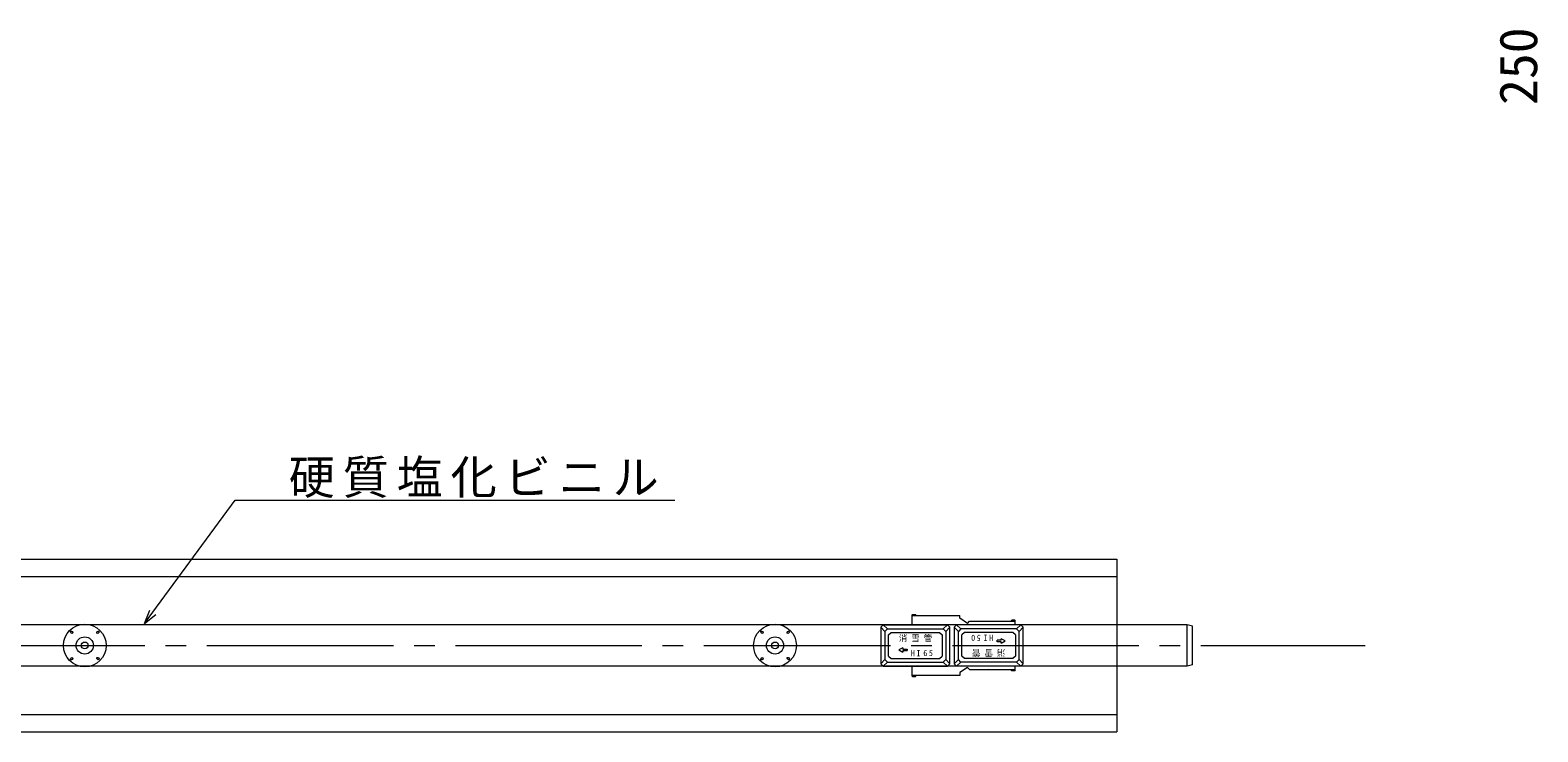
# Model space of a CAD drawing. Units: millimetres, scale not verified. Extents: x -4200 to 7965, y -2940 to 2940.
# Drawn here: x -1274 to 910, y 278 to 1294 of the extents above; entities that cross this region are included whole.
import ezdxf
from ezdxf.enums import TextEntityAlignment as Align

# ---------------------------------------------------------------- set-up
doc = ezdxf.new("R2010")
doc.units = ezdxf.units.MM
doc.header["$LTSCALE"] = 30
doc.linetypes.add('CHAIN2', pattern=[12, 9, -1, 1, -1])
doc.linetypes.add('DASHED1', pattern=[1.8, 1.2, -0.6])
for name, color, linetype, lineweight in [('1-1', 7, 'Continuous', 18), ('2-1', 7, 'Continuous', 9), ('2-2', 4, 'Continuous', 18), ('2-6', 4, 'Continuous', 18), ('2-A', 7, 'Continuous', 9), ('2-B', 7, 'Continuous', 9)]:
    doc.layers.add(name, color=color, linetype=linetype, lineweight=lineweight)
doc.styles.add('ＭＳ ゴシック', font='')
doc.styles.get('ＭＳ ゴシック').set_extended_font_data('MS Gothic')

msp = doc.modelspace()

# ---------------------------------------------------------------- linework, layer by layer
at = {"layer": '2-1', "color": 3, "lineweight": 18}
for p, q in [((-3689.93, 528.38), (300.07, 528.38)), ((300.07, 528.38), (300.07, 278.38)), ((-3689.93, 503.38), (300.07, 503.38)), ((-3689.93, 303.38), (300.07, 303.38)), ((-3689.93, 278.38), (300.07, 278.38))]:
    msp.add_line(p, q, dxfattribs=at)
at = {"layer": '2-1'}
for q in [(-1100.58, 454.73), (-1091.82, 448.3)]:
    msp.add_line((-1108.2, 435.15), q, dxfattribs=at)
at = {"layer": '2-1', "linetype": 'CHAIN2'}
msp.add_line((-3897.89, 403.38), (660.07, 403.38), dxfattribs=at)
at = {"layer": '2-1'}
msp.add_lwpolyline([(-1108.2, 435.15), (-977.06, 613.91), (-340.07, 613.91)], dxfattribs=at)
for centre, radius in [((-1194.94, 403.38), 31), ((-1194.94, 403.38), 12.5), ((-194.94, 403.38), 31), ((-194.94, 403.38), 12.5), ((-1194.94, 403.38), 5), ((-194.94, 403.38), 5)]:
    msp.add_circle(centre, radius, dxfattribs=at)
for centre, major_axis in [((-1214.05, 422.45), (-1.41, 1.41)), ((-1175.83, 422.46), (1.41, 1.41)), ((-214.05, 422.45), (-1.41, 1.41)), ((-175.83, 422.46), (1.41, 1.41)), ((-1213.94, 384.14), (1.41, 1.41)), ((-1175.83, 384.34), (-1.41, 1.41)), ((-213.94, 384.14), (1.41, 1.41)), ((-175.83, 384.34), (-1.41, 1.41))]:
    msp.add_ellipse(centre, major_axis=major_axis, ratio=0.7, dxfattribs=at)
at = {"layer": '2-2'}
for p, q in [((402.07, 433.38), (-3577.57, 433.38)), ((410.07, 431.24), (402.07, 433.38)), ((402.07, 373.38), (402.07, 433.38)), ((410.07, 375.53), (410.07, 431.24)), ((402.07, 373.38), (-3577.57, 373.38)), ((410.07, 375.53), (402.07, 373.38))]:
    msp.add_line(p, q, dxfattribs=at)
at = {"layer": '2-A'}
for p, q in [((4.34, 448.38), (3.84, 447.88)), ((3.84, 433.38), (3.84, 447.88)), ((3.84, 446.88), (72.94, 446.88)), ((4.34, 448.38), (8.34, 448.38)), ((8.84, 447.88), (8.34, 448.38)), ((8.84, 446.88), (8.84, 447.88)), ((72.94, 442.71), (72.94, 446.88)), ((83.64, 435.19), (72.94, 442.71)), ((83.64, 435.19), (86.84, 438.38)), ((86.84, 438.38), (152.84, 438.38)), ((148.34, 439.88), (147.84, 439.38)), ((147.84, 438.38), (147.84, 439.38)), ((152.34, 439.88), (148.34, 439.88)), ((152.34, 439.88), (152.84, 439.38)), ((152.84, 433.38), (152.84, 439.38)), ((3.84, 358.88), (3.84, 373.38)), ((83.64, 371.58), (72.94, 364.06)), ((83.64, 371.58), (86.84, 368.38)), ((83.64, 371.58), (86.84, 368.38)), ((152.84, 367.38), (152.84, 373.38)), ((72.94, 359.88), (3.84, 359.88)), ((4.34, 358.38), (3.84, 358.88)), ((4.34, 358.38), (8.34, 358.38)), ((8.84, 358.88), (8.34, 358.38)), ((8.84, 358.88), (8.84, 359.88)), ((72.94, 364.06), (72.94, 359.88)), ((86.84, 368.38), (152.84, 368.38)), ((147.84, 367.38), (147.84, 368.38)), ((148.34, 366.88), (147.84, 367.38)), ((152.34, 366.88), (148.34, 366.88)), ((152.34, 366.88), (152.84, 367.38))]:
    msp.add_line(p, q, dxfattribs=at)
at = {"layer": '2-A', "linetype": 'DASHED1'}
msp.add_line((113.83, 369.88), (113.84, 369.88), dxfattribs=at)
at = {"layer": '2-B'}
for p, q in [((-41.67, 429.85), (-38.13, 433.38)), ((-41.67, 429.85), (-41.67, 376.92)), ((-35.67, 423.85), (-41.67, 429.85)), ((-38.13, 433.38), (54.8, 433.38)), ((-32.13, 427.38), (-38.13, 433.38)), ((-35.67, 423.85), (-32.13, 427.38)), ((-35.67, 423.85), (-35.67, 382.92)), ((-32.13, 427.38), (48.8, 427.38)), ((-30.67, 418.85), (-26.67, 422.38)), ((-30.67, 387.92), (-30.67, 418.85)), ((-26.67, 422.38), (43.33, 422.38)), ((43.33, 422.38), (47.33, 418.85)), ((47.33, 418.85), (47.33, 387.92)), ((48.8, 427.38), (54.8, 433.38)), ((48.8, 427.38), (52.33, 423.85)), ((52.33, 423.85), (58.33, 429.85)), ((52.33, 423.85), (52.33, 382.92)), ((54.8, 433.38), (58.33, 429.85)), ((58.33, 376.92), (58.33, 429.85)), ((64.63, 429.85), (68.17, 433.38)), ((70.63, 423.85), (64.63, 429.85)), ((64.63, 429.85), (64.63, 376.92)), ((161.1, 433.38), (68.17, 433.38)), ((74.17, 427.38), (68.17, 433.38)), ((74.17, 427.38), (70.63, 423.85)), ((70.63, 382.92), (70.63, 423.85)), ((155.1, 427.38), (74.17, 427.38)), ((79.63, 422.38), (75.63, 418.85)), ((75.63, 387.92), (75.63, 418.85)), ((149.63, 422.38), (79.63, 422.38)), ((153.63, 418.85), (149.63, 422.38)), ((153.63, 418.85), (153.63, 387.92)), ((155.1, 427.38), (161.1, 433.38)), ((158.63, 423.85), (155.1, 427.38)), ((158.63, 423.85), (164.63, 429.85)), ((158.63, 382.92), (158.63, 423.85)), ((161.1, 433.38), (164.63, 429.85)), ((164.63, 376.92), (164.63, 429.85)), ((-9.67, 399.88), (-15.67, 396.88)), ((-15.67, 396.88), (-9.67, 393.88)), ((-9.67, 399.88), (-9.67, 397.88)), ((-9.67, 397.88), (-3.67, 397.88)), ((-9.67, 395.88), (-3.67, 395.88)), ((-9.67, 395.88), (-9.67, 393.88)), ((-3.67, 397.88), (-3.67, 395.88)), ((126.63, 408.88), (126.63, 410.88)), ((132.63, 410.88), (126.63, 410.88)), ((132.63, 408.88), (126.63, 408.88)), ((138.63, 409.88), (132.63, 412.88)), ((132.63, 410.88), (132.63, 412.88)), ((132.63, 406.88), (138.63, 409.88)), ((132.63, 406.88), (132.63, 408.88)), ((-35.67, 382.92), (-41.67, 376.92)), ((-38.13, 373.38), (-41.67, 376.92)), ((-32.13, 379.38), (-38.13, 373.38)), ((-38.13, 373.38), (54.8, 373.38)), ((-35.67, 382.92), (-32.13, 379.38)), ((-32.13, 379.38), (48.8, 379.38)), ((-30.67, 387.92), (-26.67, 384.38)), ((-26.67, 384.38), (43.33, 384.38)), ((43.33, 384.38), (47.33, 387.92)), ((48.8, 379.38), (52.33, 382.92)), ((48.8, 379.38), (54.8, 373.38)), ((52.33, 382.92), (58.33, 376.92)), ((58.33, 376.92), (54.8, 373.38)), ((70.63, 382.92), (64.63, 376.92)), ((68.17, 373.38), (64.63, 376.92)), ((74.17, 379.38), (68.17, 373.38)), ((161.1, 373.38), (68.17, 373.38)), ((74.17, 379.38), (70.63, 382.92)), ((155.1, 379.38), (74.17, 379.38)), ((79.63, 384.38), (75.63, 387.92)), ((149.63, 384.38), (79.63, 384.38)), ((153.63, 387.92), (149.63, 384.38)), ((158.63, 382.92), (155.1, 379.38)), ((155.1, 379.38), (161.1, 373.38)), ((158.63, 382.92), (164.63, 376.92)), ((164.63, 376.92), (161.1, 373.38))]:
    msp.add_line(p, q, dxfattribs=at)

# ---------------------------------------------------------------- texts
at = {"layer": '1-1', "color": 4, "style": 'ＭＳ ゴシック'}
msp.add_text('250', height=54.99, rotation=90, dxfattribs=at).set_placement((925.73, 1185.85), align=Align.BOTTOM_LEFT)
at = {"layer": '2-6', "color": 7, "insert": (-899.54, 616.91), "char_height": 49.01, "attachment_point": 7, "style": 'ＭＳ ゴシック'}
msp.add_mtext('\\T1.17;硬質塩化ビニル', dxfattribs=at)
at = {"layer": '2-B', "color": 3, "style": 'ＭＳ ゴシック'}
for s, p in [('消', (-15.67, 406.88)), ('雪', (2.33, 406.88)), ('管', (20.33, 406.88))]:
    msp.add_text(s, height=8.8, dxfattribs=at).set_placement(p, align=Align.BOTTOM_LEFT)
for s, p in [('管', (102.63, 399.88)), ('雪', (120.63, 399.88)), ('消', (138.63, 399.88))]:
    msp.add_text(s, height=8.8, rotation=180, dxfattribs=at).set_placement(p, align=Align.BOTTOM_LEFT)
at = {"layer": '2-B', "color": 3, "char_height": 8.798, "attachment_point": 7, "rotation": 180, "style": 'ＭＳ ゴシック'}
for s, insert in [('\\T1.36;\\W0.9;50', (103.13, 418.88)), ('\\T1.36;\\W0.9;HI', (121.13, 418.88))]:
    msp.add_mtext(s, dxfattribs=dict(at, insert=insert))
at = {"layer": '2-B', "color": 3, "char_height": 8.798, "attachment_point": 7, "style": 'ＭＳ ゴシック'}
for s, insert in [('\\T1.36;\\W0.9;HI', (1.83, 387.88)), ('\\T1.36;\\W0.9;65', (19.83, 387.88))]:
    msp.add_mtext(s, dxfattribs=dict(at, insert=insert))

doc.saveas('drawing.dxf')
